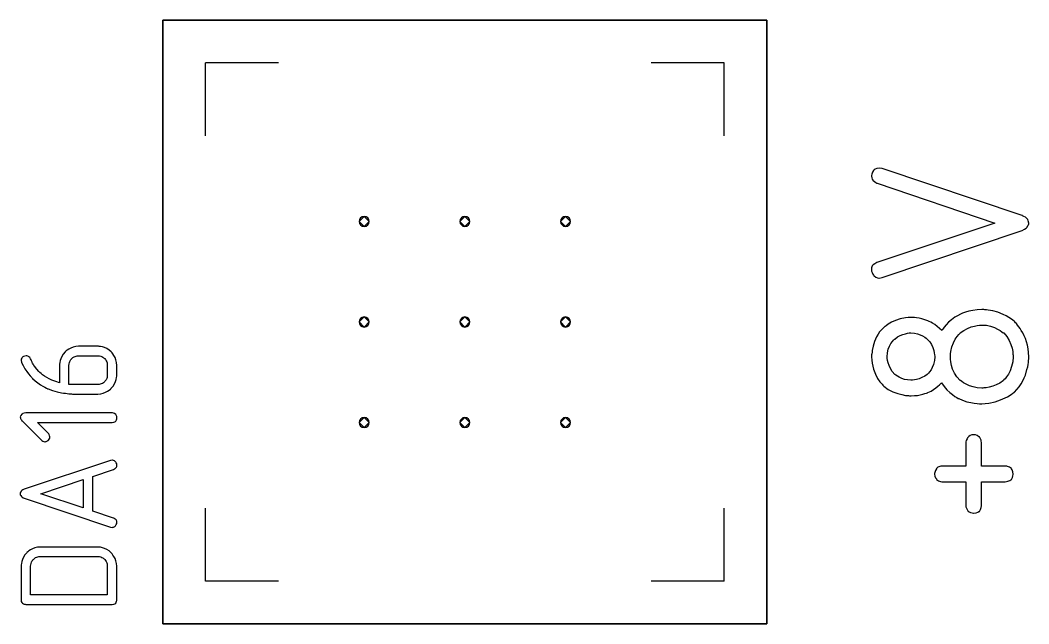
# Model space of a CAD drawing. Header units: inches. Extents: x 0 to 594, y -420 to 0.
# Drawn here: x 258.35 to 268.36, y -85.34 to -79.34 of the extents above; entities that cross this region are included whole.
import ezdxf

# ---------------------------------------------------------------- set-up
doc = ezdxf.new("R2010")
doc.units = ezdxf.units.IN
doc.header["$MEASUREMENT"] = 0

msp = doc.modelspace()

# ---------------------------------------------------------------- linework, layer by layer
at = {"color": 7, "true_color": 0xffffff}
for p, q in [((265.762, -79.34), (259.762, -79.34)), ((259.762, -79.34), (265.762, -79.34)), ((259.762, -85.34), (259.762, -79.34)), ((259.762, -79.34), (259.762, -85.34)), ((265.762, -85.34), (265.762, -79.34)), ((265.762, -79.34), (265.762, -85.34)), ((265.762, -85.34), (259.762, -85.34)), ((259.762, -85.34), (265.762, -85.34))]:
    msp.add_line(p, q, dxfattribs=at)
at = {"color": 18, "true_color": 0x000000}
for p, q in [((265.762, -79.34), (259.762, -79.34)), ((259.762, -79.34), (265.762, -79.34)), ((259.762, -85.34), (259.762, -79.34)), ((259.762, -79.34), (259.762, -85.34)), ((265.762, -85.34), (265.762, -79.34)), ((265.762, -79.34), (265.762, -85.34)), ((260.187, -80.49), (260.187, -79.765)), ((260.912, -79.765), (260.187, -79.765)), ((265.337, -79.765), (264.612, -79.765)), ((265.337, -80.49), (265.337, -79.765)), ((266.821, -80.834), (266.81, -80.852)), ((266.826, -80.829), (266.821, -80.834)), ((266.838, -80.822), (266.826, -80.829)), ((266.854, -80.815), (266.838, -80.822)), ((266.877, -80.811), (266.854, -80.815)), ((266.905, -80.815), (266.877, -80.811)), ((268.295, -81.283), (266.905, -80.815)), ((266.803, -80.871), (266.801, -80.885)), ((266.801, -80.885), (266.801, -80.889)), ((266.801, -80.885), (266.801, -80.885)), ((266.801, -80.889), (266.803, -80.906)), ((266.81, -80.852), (266.803, -80.871)), ((266.803, -80.906), (266.807, -80.92)), ((266.807, -80.92), (266.814, -80.929)), ((266.814, -80.929), (266.817, -80.933)), ((266.817, -80.933), (266.831, -80.945)), ((266.831, -80.945), (266.842, -80.954)), ((266.842, -80.954), (266.851, -80.959)), ((266.851, -80.959), (266.856, -80.961)), ((266.856, -80.961), (268.025, -81.357)), ((261.762, -81.29), (261.712, -81.34)), ((261.812, -81.34), (261.762, -81.29)), ((262.762, -81.29), (262.712, -81.34)), ((262.812, -81.34), (262.762, -81.29)), ((263.762, -81.29), (263.712, -81.34)), ((263.812, -81.34), (263.762, -81.29)), ((268.298, -81.283), (268.295, -81.283)), ((268.3, -81.285), (268.298, -81.283)), ((268.312, -81.29), (268.3, -81.285)), ((268.328, -81.299), (268.312, -81.29)), ((268.344, -81.311), (268.328, -81.299)), ((268.346, -81.313), (268.344, -81.311)), ((268.351, -81.322), (268.346, -81.313)), ((268.355, -81.336), (268.351, -81.322)), ((268.362, -81.357), (268.355, -81.336)), ((261.712, -81.34), (261.762, -81.39)), ((261.762, -81.39), (261.812, -81.34)), ((262.712, -81.34), (262.762, -81.39)), ((262.762, -81.39), (262.812, -81.34)), ((263.712, -81.34), (263.762, -81.39)), ((263.762, -81.39), (263.812, -81.34)), ((268.025, -81.357), (266.854, -81.75)), ((266.905, -81.898), (268.295, -81.431)), ((268.295, -81.431), (268.318, -81.419)), ((268.318, -81.419), (268.335, -81.408)), ((268.335, -81.408), (268.346, -81.396)), ((268.346, -81.396), (268.353, -81.382)), ((268.353, -81.382), (268.358, -81.373)), ((268.358, -81.373), (268.362, -81.364)), ((268.362, -81.364), (268.362, -81.357)), ((266.807, -81.783), (266.801, -81.803)), ((266.801, -81.803), (266.801, -81.836)), ((266.801, -81.836), (266.805, -81.847)), ((266.81, -81.78), (266.807, -81.783)), ((266.817, -81.773), (266.81, -81.78)), ((266.833, -81.762), (266.817, -81.773)), ((266.854, -81.75), (266.833, -81.762)), ((266.805, -81.847), (266.812, -81.864)), ((266.812, -81.864), (266.821, -81.875)), ((266.821, -81.875), (266.824, -81.88)), ((266.824, -81.88), (266.826, -81.88)), ((266.826, -81.88), (266.844, -81.894)), ((266.844, -81.894), (266.861, -81.901)), ((266.861, -81.901), (266.872, -81.903)), ((266.872, -81.903), (266.875, -81.903)), ((266.875, -81.903), (266.877, -81.903)), ((266.877, -81.903), (266.905, -81.898)), ((267.768, -82.234), (267.735, -82.243)), ((267.807, -82.225), (267.768, -82.234)), ((267.849, -82.218), (267.807, -82.225)), ((267.895, -82.215), (267.849, -82.218)), ((267.897, -82.215), (267.895, -82.215)), ((267.904, -82.215), (267.897, -82.215)), ((267.914, -82.215), (267.904, -82.215)), ((267.925, -82.218), (267.914, -82.215)), ((267.941, -82.22), (267.925, -82.218)), ((267.96, -82.222), (267.941, -82.22)), ((268.004, -82.229), (267.96, -82.222)), ((268.055, -82.243), (268.004, -82.229)), ((261.762, -82.29), (261.712, -82.34)), ((261.812, -82.34), (261.762, -82.29)), ((262.762, -82.29), (262.712, -82.34)), ((262.812, -82.34), (262.762, -82.29)), ((263.762, -82.29), (263.712, -82.34)), ((263.812, -82.34), (263.762, -82.29)), ((267.039, -82.326), (267, -82.343)), ((267.085, -82.31), (267.039, -82.326)), ((267.136, -82.299), (267.085, -82.31)), ((267.164, -82.294), (267.136, -82.299)), ((267.194, -82.294), (267.164, -82.294)), ((267.199, -82.294), (267.194, -82.294)), ((267.208, -82.294), (267.199, -82.294)), ((267.226, -82.296), (267.208, -82.294)), ((267.247, -82.299), (267.226, -82.296)), ((267.273, -82.303), (267.247, -82.299)), ((267.3, -82.308), (267.273, -82.303)), ((267.33, -82.317), (267.3, -82.308)), ((267.36, -82.329), (267.33, -82.317)), ((267.365, -82.331), (267.36, -82.329)), ((267.374, -82.336), (267.365, -82.331)), ((267.388, -82.343), (267.374, -82.336)), ((267.594, -82.317), (267.564, -82.343)), ((267.627, -82.292), (267.594, -82.317)), ((267.666, -82.271), (267.627, -82.292)), ((267.671, -82.269), (267.666, -82.271)), ((267.684, -82.262), (267.671, -82.269)), ((267.705, -82.252), (267.684, -82.262)), ((267.735, -82.243), (267.705, -82.252)), ((268.108, -82.264), (268.055, -82.243)), ((268.136, -82.278), (268.108, -82.264)), ((268.163, -82.294), (268.136, -82.278)), ((268.191, -82.313), (268.163, -82.294)), ((268.217, -82.333), (268.191, -82.313)), ((268.219, -82.336), (268.217, -82.333)), ((268.224, -82.34), (268.219, -82.336)), ((261.712, -82.34), (261.762, -82.39)), ((261.762, -82.39), (261.812, -82.34)), ((262.712, -82.34), (262.762, -82.39)), ((262.762, -82.39), (262.812, -82.34)), ((263.712, -82.34), (263.762, -82.39)), ((263.762, -82.39), (263.812, -82.34)), ((266.881, -82.437), (266.865, -82.461)), ((266.902, -82.414), (266.881, -82.437)), ((266.923, -82.394), (266.902, -82.414)), ((266.925, -82.391), (266.923, -82.394)), ((266.928, -82.389), (266.925, -82.391)), ((266.935, -82.384), (266.928, -82.389)), ((266.944, -82.377), (266.935, -82.384)), ((266.967, -82.361), (266.944, -82.377)), ((267, -82.343), (266.967, -82.361)), ((267.407, -82.352), (267.388, -82.343)), ((267.43, -82.366), (267.407, -82.352)), ((267.453, -82.384), (267.43, -82.366)), ((267.476, -82.403), (267.453, -82.384)), ((267.497, -82.426), (267.476, -82.403)), ((267.499, -82.421), (267.497, -82.424)), ((267.497, -82.424), (267.497, -82.426)), ((267.509, -82.41), (267.499, -82.421)), ((267.522, -82.391), (267.509, -82.41)), ((267.541, -82.368), (267.522, -82.391)), ((267.564, -82.343), (267.541, -82.368)), ((267.682, -82.449), (267.717, -82.424)), ((267.717, -82.424), (267.754, -82.403)), ((267.754, -82.403), (267.789, -82.389)), ((267.789, -82.389), (267.823, -82.38)), ((267.823, -82.38), (267.851, -82.375)), ((267.851, -82.375), (267.874, -82.37)), ((267.874, -82.37), (267.883, -82.37)), ((267.883, -82.37), (267.89, -82.37)), ((267.89, -82.37), (267.893, -82.37)), ((267.893, -82.37), (267.895, -82.37)), ((267.895, -82.37), (267.941, -82.373)), ((267.941, -82.373), (267.983, -82.382)), ((267.983, -82.382), (268.02, -82.396)), ((268.02, -82.396), (268.052, -82.41)), ((268.052, -82.41), (268.078, -82.424)), ((268.078, -82.424), (268.096, -82.437)), ((268.096, -82.437), (268.108, -82.447)), ((268.231, -82.347), (268.224, -82.34)), ((268.24, -82.356), (268.231, -82.347)), ((268.251, -82.37), (268.24, -82.356)), ((268.263, -82.387), (268.251, -82.37)), ((268.277, -82.405), (268.263, -82.387)), ((268.288, -82.426), (268.277, -82.405)), ((268.302, -82.449), (268.288, -82.426)), ((266.831, -82.535), (266.817, -82.581)), ((266.851, -82.486), (266.831, -82.535)), ((266.865, -82.461), (266.851, -82.486)), ((266.993, -82.555), (267.009, -82.535)), ((267.009, -82.535), (267.02, -82.521)), ((267.02, -82.521), (267.03, -82.512)), ((267.03, -82.512), (267.032, -82.509)), ((267.032, -82.509), (267.057, -82.488)), ((267.057, -82.488), (267.085, -82.474)), ((267.085, -82.474), (267.111, -82.463)), ((267.111, -82.463), (267.136, -82.456)), ((267.136, -82.456), (267.159, -82.451)), ((267.159, -82.451), (267.175, -82.449)), ((267.175, -82.449), (267.187, -82.449)), ((267.187, -82.449), (267.192, -82.449)), ((267.192, -82.449), (267.226, -82.451)), ((267.226, -82.451), (267.256, -82.458)), ((267.256, -82.458), (267.284, -82.468)), ((267.284, -82.468), (267.307, -82.479)), ((267.307, -82.479), (267.328, -82.491)), ((267.328, -82.491), (267.342, -82.5)), ((267.342, -82.5), (267.351, -82.507)), ((267.351, -82.507), (267.354, -82.509)), ((267.354, -82.509), (267.379, -82.537)), ((267.379, -82.537), (267.395, -82.565)), ((267.615, -82.546), (267.631, -82.512)), ((267.631, -82.512), (267.65, -82.484)), ((267.65, -82.484), (267.666, -82.465)), ((267.666, -82.465), (267.677, -82.454)), ((267.677, -82.454), (267.68, -82.449)), ((267.68, -82.449), (267.682, -82.449)), ((268.108, -82.447), (268.113, -82.449)), ((268.113, -82.449), (268.145, -82.484)), ((268.145, -82.484), (268.168, -82.523)), ((268.168, -82.523), (268.184, -82.562)), ((268.316, -82.477), (268.302, -82.449)), ((268.328, -82.505), (268.316, -82.477)), ((268.339, -82.537), (268.328, -82.505)), ((268.349, -82.569), (268.339, -82.537)), ((258.792, -82.637), (258.774, -82.659)), ((258.795, -82.634), (258.792, -82.637)), ((258.802, -82.628), (258.795, -82.634)), ((258.813, -82.619), (258.802, -82.628)), ((258.829, -82.609), (258.813, -82.619)), ((258.849, -82.599), (258.829, -82.609)), ((258.871, -82.589), (258.849, -82.599)), ((258.898, -82.583), (258.871, -82.589)), ((258.926, -82.58), (258.898, -82.583)), ((259.117, -82.58), (258.926, -82.58)), ((259.118, -82.58), (259.117, -82.58)), ((259.119, -82.58), (259.118, -82.58)), ((259.124, -82.58), (259.119, -82.58)), ((259.129, -82.582), (259.124, -82.58)), ((259.143, -82.583), (259.129, -82.582)), ((259.162, -82.588), (259.143, -82.583)), ((259.183, -82.595), (259.162, -82.588)), ((259.205, -82.604), (259.183, -82.595)), ((259.228, -82.619), (259.205, -82.604)), ((259.25, -82.637), (259.228, -82.619)), ((259.253, -82.64), (259.25, -82.637)), ((259.259, -82.647), (259.253, -82.64)), ((266.805, -82.639), (266.803, -82.655)), ((266.807, -82.623), (266.805, -82.639)), ((266.817, -82.581), (266.807, -82.623)), ((266.958, -82.646), (266.967, -82.609)), ((266.967, -82.609), (266.979, -82.579)), ((266.979, -82.579), (266.993, -82.555)), ((267.395, -82.565), (267.409, -82.595)), ((267.409, -82.595), (267.418, -82.623)), ((267.418, -82.623), (267.423, -82.648)), ((267.583, -82.657), (267.587, -82.632)), ((267.587, -82.632), (267.599, -82.586)), ((267.587, -82.632), (267.587, -82.632)), ((267.599, -82.586), (267.615, -82.546)), ((268.184, -82.562), (268.196, -82.599)), ((268.196, -82.599), (268.203, -82.634)), ((268.203, -82.634), (268.205, -82.66)), ((268.355, -82.606), (268.349, -82.569)), ((268.36, -82.643), (268.355, -82.606)), ((258.355, -82.71), (258.354, -82.719)), ((258.354, -82.719), (258.354, -82.721)), ((258.354, -82.719), (258.354, -82.719)), ((258.354, -82.721), (258.36, -82.741)), ((258.361, -82.699), (258.355, -82.71)), ((258.364, -82.693), (258.361, -82.699)), ((258.369, -82.688), (258.364, -82.693)), ((258.372, -82.686), (258.369, -82.688)), ((258.379, -82.682), (258.372, -82.686)), ((258.391, -82.678), (258.379, -82.682)), ((258.405, -82.676), (258.391, -82.678)), ((258.406, -82.676), (258.405, -82.676)), ((258.412, -82.676), (258.406, -82.676)), ((258.42, -82.679), (258.412, -82.676)), ((258.427, -82.682), (258.42, -82.679)), ((258.429, -82.683), (258.427, -82.682)), ((258.433, -82.686), (258.429, -82.683)), ((258.44, -82.693), (258.433, -82.686)), ((258.447, -82.705), (258.44, -82.693)), ((258.447, -82.706), (258.447, -82.705)), ((258.448, -82.707), (258.447, -82.706)), ((258.453, -82.716), (258.448, -82.707)), ((258.458, -82.727), (258.453, -82.716)), ((258.464, -82.74), (258.458, -82.727)), ((258.465, -82.743), (258.464, -82.74)), ((258.743, -82.724), (258.739, -82.743)), ((258.75, -82.705), (258.743, -82.724)), ((258.76, -82.682), (258.75, -82.705)), ((258.774, -82.659), (258.76, -82.682)), ((258.835, -82.743), (258.839, -82.731)), ((258.839, -82.731), (258.844, -82.721)), ((258.844, -82.721), (258.85, -82.714)), ((258.85, -82.714), (258.854, -82.707)), ((258.854, -82.707), (258.857, -82.705)), ((258.857, -82.705), (258.859, -82.703)), ((258.859, -82.703), (258.87, -82.693)), ((258.87, -82.693), (258.881, -82.686)), ((258.881, -82.686), (258.892, -82.682)), ((258.892, -82.682), (258.902, -82.678)), ((258.902, -82.678), (258.912, -82.676)), ((258.912, -82.676), (258.919, -82.675)), ((258.919, -82.675), (258.925, -82.675)), ((258.925, -82.675), (258.926, -82.675)), ((258.926, -82.675), (259.117, -82.675)), ((259.117, -82.675), (259.132, -82.676)), ((259.132, -82.676), (259.145, -82.679)), ((259.145, -82.679), (259.157, -82.683)), ((259.157, -82.683), (259.167, -82.689)), ((259.167, -82.689), (259.174, -82.695)), ((259.174, -82.695), (259.181, -82.699)), ((259.181, -82.699), (259.184, -82.702)), ((259.184, -82.702), (259.186, -82.703)), ((259.186, -82.703), (259.194, -82.714)), ((259.194, -82.714), (259.2, -82.726)), ((259.2, -82.726), (259.205, -82.737)), ((259.205, -82.737), (259.208, -82.747)), ((259.267, -82.658), (259.259, -82.647)), ((259.277, -82.674), (259.267, -82.658)), ((259.289, -82.693), (259.277, -82.674)), ((259.297, -82.716), (259.289, -82.693)), ((259.303, -82.743), (259.297, -82.716)), ((266.803, -82.655), (266.801, -82.667)), ((266.801, -82.667), (266.801, -82.685)), ((266.801, -82.667), (266.801, -82.667)), ((266.801, -82.685), (266.803, -82.72)), ((266.803, -82.72), (266.805, -82.75)), ((266.956, -82.685), (266.958, -82.646)), ((266.956, -82.701), (266.956, -82.685)), ((266.96, -82.722), (266.956, -82.701)), ((266.958, -82.646), (266.958, -82.646)), ((266.965, -82.745), (266.96, -82.722)), ((267.425, -82.724), (267.416, -82.761)), ((267.423, -82.648), (267.425, -82.667)), ((267.425, -82.667), (267.428, -82.68)), ((267.428, -82.685), (267.425, -82.724)), ((267.428, -82.68), (267.428, -82.685)), ((267.583, -82.699), (267.583, -82.657)), ((267.585, -82.711), (267.583, -82.699)), ((267.587, -82.736), (267.585, -82.711)), ((267.594, -82.771), (267.587, -82.736)), ((268.203, -82.736), (268.191, -82.782)), ((268.207, -82.685), (268.203, -82.736)), ((268.205, -82.66), (268.207, -82.671)), ((268.207, -82.671), (268.207, -82.685)), ((268.358, -82.741), (268.36, -82.722)), ((268.362, -82.685), (268.36, -82.643)), ((268.36, -82.722), (268.362, -82.706)), ((268.362, -82.706), (268.362, -82.685)), ((258.36, -82.741), (258.375, -82.774)), ((258.375, -82.774), (258.393, -82.805)), ((258.393, -82.805), (258.412, -82.831)), ((258.412, -82.831), (258.429, -82.854)), ((258.468, -82.75), (258.465, -82.743)), ((258.475, -82.76), (258.468, -82.75)), ((258.482, -82.772), (258.475, -82.76)), ((258.484, -82.774), (258.482, -82.772)), ((258.485, -82.778), (258.484, -82.774)), ((258.491, -82.783), (258.485, -82.778)), ((258.496, -82.791), (258.491, -82.783)), ((258.512, -82.81), (258.496, -82.791)), ((258.531, -82.831), (258.512, -82.81)), ((258.534, -82.834), (258.531, -82.831)), ((258.541, -82.841), (258.534, -82.834)), ((258.737, -82.758), (258.736, -82.764)), ((258.736, -82.764), (258.736, -82.943)), ((258.739, -82.743), (258.737, -82.758)), ((258.83, -82.771), (258.832, -82.757)), ((258.83, -82.96), (258.83, -82.771)), ((258.832, -82.757), (258.835, -82.743)), ((258.832, -82.757), (258.832, -82.757)), ((259.208, -82.747), (259.21, -82.757)), ((259.21, -82.757), (259.211, -82.764)), ((259.211, -82.764), (259.211, -82.867)), ((259.305, -82.771), (259.303, -82.743)), ((259.305, -82.874), (259.305, -82.771)), ((266.805, -82.75), (266.819, -82.81)), ((266.819, -82.81), (266.84, -82.859)), ((266.974, -82.773), (266.965, -82.745)), ((266.988, -82.803), (266.974, -82.773)), ((267.006, -82.833), (266.988, -82.803)), ((267.032, -82.861), (267.006, -82.833)), ((267.377, -82.835), (267.365, -82.849)), ((267.391, -82.815), (267.377, -82.835)), ((267.404, -82.792), (267.391, -82.815)), ((267.416, -82.761), (267.404, -82.792)), ((267.606, -82.808), (267.594, -82.771)), ((267.624, -82.847), (267.606, -82.808)), ((268.177, -82.824), (268.159, -82.859)), ((268.191, -82.782), (268.177, -82.824)), ((268.328, -82.868), (268.344, -82.812)), ((268.344, -82.812), (268.351, -82.785)), ((268.351, -82.785), (268.355, -82.761)), ((268.355, -82.761), (268.358, -82.741)), ((258.429, -82.854), (258.444, -82.874)), ((258.444, -82.874), (258.457, -82.888)), ((258.457, -82.888), (258.461, -82.893)), ((258.461, -82.893), (258.465, -82.898)), ((258.465, -82.898), (258.467, -82.899)), ((258.467, -82.899), (258.468, -82.9)), ((258.468, -82.9), (258.495, -82.924)), ((258.495, -82.924), (258.522, -82.946)), ((258.553, -82.851), (258.541, -82.841)), ((258.568, -82.864), (258.553, -82.851)), ((258.588, -82.877), (258.568, -82.864)), ((258.609, -82.892), (258.588, -82.877)), ((258.633, -82.905), (258.609, -82.892)), ((258.66, -82.917), (258.633, -82.905)), ((258.698, -82.932), (258.66, -82.917)), ((258.736, -82.943), (258.698, -82.932)), ((259.184, -82.934), (259.173, -82.943)), ((259.186, -82.932), (259.184, -82.934)), ((259.191, -82.924), (259.186, -82.932)), ((259.198, -82.915), (259.191, -82.924)), ((259.205, -82.903), (259.198, -82.915)), ((259.207, -82.9), (259.205, -82.902)), ((259.205, -82.902), (259.205, -82.903)), ((259.208, -82.891), (259.207, -82.9)), ((259.21, -82.879), (259.208, -82.891)), ((259.211, -82.867), (259.21, -82.879)), ((259.283, -82.954), (259.291, -82.933)), ((259.291, -82.933), (259.298, -82.912)), ((259.298, -82.912), (259.303, -82.893)), ((259.303, -82.893), (259.304, -82.879)), ((259.304, -82.879), (259.305, -82.874)), ((266.84, -82.859), (266.861, -82.9)), ((266.861, -82.9), (266.884, -82.935)), ((266.884, -82.935), (266.895, -82.949)), ((267.034, -82.863), (267.032, -82.861)), ((267.043, -82.87), (267.034, -82.863)), ((267.057, -82.879), (267.043, -82.87)), ((267.076, -82.889), (267.057, -82.879)), ((267.101, -82.9), (267.076, -82.889)), ((267.127, -82.91), (267.101, -82.9)), ((267.159, -82.916), (267.127, -82.91)), ((267.192, -82.919), (267.159, -82.916)), ((267.196, -82.919), (267.192, -82.919)), ((267.208, -82.919), (267.196, -82.919)), ((267.226, -82.916), (267.208, -82.919)), ((267.247, -82.912), (267.226, -82.916)), ((267.275, -82.905), (267.247, -82.912)), ((267.3, -82.893), (267.275, -82.905)), ((267.328, -82.879), (267.3, -82.893)), ((267.354, -82.861), (267.328, -82.879)), ((267.356, -82.859), (267.354, -82.861)), ((267.365, -82.849), (267.356, -82.859)), ((267.647, -82.886), (267.624, -82.847)), ((267.68, -82.921), (267.647, -82.886)), ((267.684, -82.923), (267.68, -82.921)), ((267.696, -82.933), (267.684, -82.923)), ((267.715, -82.944), (267.696, -82.933)), ((268.11, -82.921), (268.075, -82.947)), ((268.115, -82.916), (268.11, -82.921)), ((268.126, -82.905), (268.115, -82.916)), ((268.14, -82.884), (268.126, -82.905)), ((268.159, -82.859), (268.14, -82.884)), ((268.286, -82.956), (268.302, -82.926)), ((268.302, -82.926), (268.316, -82.896)), ((268.316, -82.896), (268.328, -82.868)), ((258.522, -82.946), (258.547, -82.964)), ((258.547, -82.964), (258.571, -82.978)), ((258.571, -82.978), (258.591, -82.989)), ((258.591, -82.989), (258.608, -82.998)), ((258.608, -82.998), (258.613, -83.001)), ((258.613, -83.001), (258.617, -83.003)), ((258.617, -83.003), (258.62, -83.005)), ((258.62, -83.005), (258.622, -83.005)), ((258.622, -83.005), (258.667, -83.022)), ((258.667, -83.022), (258.713, -83.034)), ((258.713, -83.034), (258.756, -83.043)), ((258.878, -82.961), (258.83, -82.96)), ((259.117, -82.961), (258.878, -82.961)), ((259.118, -82.961), (259.117, -82.961)), ((259.124, -82.961), (259.118, -82.961)), ((259.131, -82.96), (259.124, -82.961)), ((259.139, -82.958), (259.131, -82.96)), ((259.15, -82.954), (259.139, -82.958)), ((259.162, -82.95), (259.15, -82.954)), ((259.173, -82.943), (259.162, -82.95)), ((259.17, -83.047), (259.194, -83.037)), ((259.194, -83.037), (259.212, -83.027)), ((259.212, -83.027), (259.229, -83.017)), ((259.229, -83.017), (259.241, -83.008)), ((259.241, -83.008), (259.248, -83.002)), ((259.248, -83.002), (259.25, -82.999)), ((259.25, -82.999), (259.269, -82.977)), ((259.269, -82.977), (259.283, -82.954)), ((266.895, -82.949), (266.905, -82.958)), ((266.905, -82.958), (266.912, -82.967)), ((266.912, -82.967), (266.919, -82.974)), ((266.919, -82.974), (266.921, -82.977)), ((266.921, -82.977), (266.923, -82.979)), ((266.923, -82.979), (266.967, -83.011)), ((266.967, -83.011), (267.013, -83.034)), ((267.013, -83.034), (267.06, -83.051)), ((267.36, -83.041), (267.391, -83.028)), ((267.391, -83.028), (267.416, -83.011)), ((267.416, -83.011), (267.439, -82.995)), ((267.439, -82.995), (267.458, -82.979)), ((267.458, -82.979), (267.474, -82.965)), ((267.474, -82.965), (267.485, -82.953)), ((267.485, -82.953), (267.492, -82.947)), ((267.492, -82.947), (267.495, -82.944)), ((267.495, -82.944), (267.52, -82.981)), ((267.52, -82.981), (267.548, -83.014)), ((267.548, -83.014), (267.578, -83.041)), ((267.74, -82.958), (267.715, -82.944)), ((267.772, -82.974), (267.74, -82.958)), ((267.809, -82.986), (267.772, -82.974)), ((267.849, -82.995), (267.809, -82.986)), ((267.895, -82.997), (267.849, -82.995)), ((267.897, -82.997), (267.895, -82.997)), ((267.9, -82.997), (267.897, -82.997)), ((267.907, -82.997), (267.9, -82.997)), ((267.916, -82.995), (267.907, -82.997)), ((267.939, -82.993), (267.916, -82.995)), ((267.969, -82.988), (267.939, -82.993)), ((268.004, -82.979), (267.969, -82.988)), ((268.038, -82.965), (268.004, -82.979)), ((268.075, -82.947), (268.038, -82.965)), ((268.212, -83.041), (268.217, -83.039)), ((268.217, -83.039), (268.219, -83.037)), ((268.219, -83.037), (268.244, -83.011)), ((268.244, -83.011), (268.265, -82.984)), ((268.265, -82.984), (268.286, -82.956)), ((258.756, -83.043), (258.777, -83.047)), ((258.777, -83.047), (258.795, -83.049)), ((258.795, -83.049), (258.813, -83.051)), ((258.813, -83.051), (258.829, -83.053)), ((258.829, -83.053), (258.843, -83.054)), ((258.843, -83.054), (258.856, -83.054)), ((258.856, -83.054), (258.866, -83.056)), ((258.866, -83.056), (258.873, -83.056)), ((258.873, -83.056), (258.877, -83.056)), ((258.877, -83.056), (258.878, -83.056)), ((258.878, -83.056), (259.117, -83.056)), ((259.117, -83.056), (259.145, -83.053)), ((259.145, -83.053), (259.17, -83.047)), ((267.06, -83.051), (267.101, -83.062)), ((267.101, -83.062), (267.138, -83.069)), ((267.138, -83.069), (267.155, -83.071)), ((267.155, -83.071), (267.168, -83.071)), ((267.168, -83.071), (267.178, -83.074)), ((267.178, -83.074), (267.187, -83.074)), ((267.187, -83.074), (267.192, -83.074)), ((267.192, -83.074), (267.194, -83.074)), ((267.194, -83.074), (267.226, -83.071)), ((267.226, -83.071), (267.256, -83.069)), ((267.256, -83.069), (267.284, -83.065)), ((267.284, -83.065), (267.31, -83.058)), ((267.31, -83.058), (267.33, -83.051)), ((267.33, -83.051), (267.347, -83.046)), ((267.347, -83.046), (267.356, -83.044)), ((267.356, -83.044), (267.36, -83.041)), ((267.578, -83.041), (267.603, -83.062)), ((267.603, -83.062), (267.629, -83.081)), ((267.629, -83.081), (267.647, -83.092)), ((267.647, -83.092), (267.661, -83.099)), ((267.661, -83.099), (267.664, -83.102)), ((267.664, -83.102), (267.666, -83.102)), ((267.666, -83.102), (267.705, -83.118)), ((267.705, -83.118), (267.747, -83.132)), ((267.747, -83.132), (267.786, -83.141)), ((267.786, -83.141), (267.821, -83.146)), ((267.964, -83.148), (268.027, -83.134)), ((268.027, -83.134), (268.082, -83.115)), ((268.082, -83.115), (268.129, -83.095)), ((268.129, -83.095), (268.15, -83.083)), ((268.15, -83.083), (268.168, -83.074)), ((268.168, -83.074), (268.182, -83.065)), ((268.182, -83.065), (268.196, -83.055)), ((268.196, -83.055), (268.205, -83.048)), ((268.205, -83.048), (268.212, -83.041)), ((267.821, -83.146), (267.851, -83.15)), ((267.851, -83.15), (267.874, -83.152)), ((267.874, -83.152), (267.883, -83.152)), ((267.883, -83.152), (267.89, -83.152)), ((267.89, -83.152), (267.893, -83.152)), ((267.893, -83.152), (267.895, -83.152)), ((267.895, -83.152), (267.93, -83.15)), ((267.93, -83.15), (267.964, -83.148)), ((258.348, -83.277), (258.347, -83.283)), ((258.347, -83.283), (258.347, -83.284)), ((258.347, -83.283), (258.347, -83.283)), ((258.347, -83.284), (258.348, -83.292)), ((258.352, -83.268), (258.348, -83.277)), ((258.348, -83.292), (258.35, -83.299)), ((258.35, -83.299), (258.351, -83.305)), ((258.351, -83.305), (258.352, -83.306)), ((258.361, -83.257), (258.352, -83.268)), ((258.352, -83.306), (258.357, -83.314)), ((258.357, -83.314), (258.362, -83.321)), ((258.364, -83.256), (258.361, -83.257)), ((258.362, -83.321), (258.367, -83.325)), ((258.372, -83.25), (258.364, -83.256)), ((258.367, -83.325), (258.368, -83.326)), ((258.368, -83.326), (258.56, -83.517)), ((258.385, -83.246), (258.372, -83.25)), ((258.402, -83.244), (258.385, -83.246)), ((259.259, -83.244), (258.402, -83.244)), ((258.626, -83.449), (258.516, -83.339)), ((258.516, -83.339), (259.259, -83.339)), ((259.26, -83.244), (259.259, -83.244)), ((259.259, -83.339), (259.274, -83.336)), ((259.263, -83.244), (259.26, -83.244)), ((259.272, -83.246), (259.263, -83.244)), ((259.283, -83.25), (259.272, -83.246)), ((259.274, -83.336), (259.286, -83.332)), ((259.294, -83.259), (259.283, -83.25)), ((259.286, -83.332), (259.291, -83.328)), ((259.291, -83.328), (259.294, -83.325)), ((259.296, -83.261), (259.294, -83.259)), ((259.294, -83.325), (259.301, -83.314)), ((259.3, -83.267), (259.296, -83.261)), ((259.304, -83.278), (259.3, -83.267)), ((259.301, -83.314), (259.304, -83.304)), ((259.305, -83.292), (259.304, -83.278)), ((259.304, -83.304), (259.305, -83.295)), ((259.305, -83.295), (259.305, -83.292)), ((261.762, -83.29), (261.712, -83.34)), ((261.712, -83.34), (261.762, -83.39)), ((261.812, -83.34), (261.762, -83.29)), ((261.762, -83.39), (261.812, -83.34)), ((262.762, -83.29), (262.712, -83.34)), ((262.712, -83.34), (262.762, -83.39)), ((262.812, -83.34), (262.762, -83.29)), ((262.762, -83.39), (262.812, -83.34)), ((263.762, -83.29), (263.712, -83.34)), ((263.712, -83.34), (263.762, -83.39)), ((263.812, -83.34), (263.762, -83.29)), ((263.762, -83.39), (263.812, -83.34)), ((258.56, -83.517), (258.571, -83.525)), ((258.571, -83.525), (258.582, -83.529)), ((258.582, -83.529), (258.589, -83.531)), ((258.589, -83.531), (258.591, -83.531)), ((258.591, -83.531), (258.592, -83.531)), ((258.592, -83.531), (258.599, -83.529)), ((258.599, -83.529), (258.605, -83.528)), ((258.605, -83.528), (258.616, -83.522)), ((258.616, -83.522), (258.623, -83.518)), ((258.623, -83.518), (258.625, -83.515)), ((258.625, -83.515), (258.626, -83.515)), ((258.629, -83.452), (258.626, -83.449)), ((258.626, -83.515), (258.634, -83.504)), ((258.633, -83.459), (258.629, -83.452)), ((258.637, -83.47), (258.633, -83.459)), ((258.634, -83.504), (258.639, -83.493)), ((258.64, -83.483), (258.637, -83.47)), ((258.639, -83.493), (258.64, -83.486)), ((258.64, -83.486), (258.64, -83.483)), ((267.74, -83.518), (267.738, -83.532)), ((267.738, -83.532), (267.738, -83.773)), ((267.749, -83.5), (267.74, -83.518)), ((267.754, -83.49), (267.749, -83.5)), ((267.763, -83.481), (267.754, -83.49)), ((267.768, -83.479), (267.763, -83.481)), ((267.779, -83.469), (267.768, -83.479)), ((267.796, -83.463), (267.779, -83.469)), ((267.816, -83.46), (267.796, -83.463)), ((267.821, -83.46), (267.816, -83.46)), ((267.833, -83.463), (267.821, -83.46)), ((267.849, -83.469), (267.833, -83.463)), ((267.867, -83.481), (267.849, -83.469)), ((267.872, -83.483), (267.867, -83.481)), ((267.879, -83.495), (267.872, -83.483)), ((267.888, -83.513), (267.879, -83.495)), ((267.89, -83.525), (267.888, -83.513)), ((267.893, -83.539), (267.89, -83.525)), ((267.893, -83.773), (267.893, -83.539)), ((259.243, -83.717), (258.386, -84.001)), ((259.26, -83.714), (259.243, -83.717)), ((259.262, -83.714), (259.26, -83.714)), ((259.263, -83.714), (259.262, -83.714)), ((259.272, -83.715), (259.263, -83.714)), ((259.281, -83.721), (259.272, -83.715)), ((259.287, -83.724), (259.281, -83.721)), ((259.293, -83.729), (259.287, -83.724)), ((259.294, -83.732), (259.293, -83.729)), ((259.298, -83.739), (259.294, -83.732)), ((259.304, -83.751), (259.298, -83.739)), ((259.067, -83.875), (259.273, -83.806)), ((259.273, -83.806), (259.281, -83.801)), ((259.281, -83.801), (259.287, -83.798)), ((259.287, -83.798), (259.293, -83.794)), ((259.293, -83.794), (259.296, -83.791)), ((259.296, -83.791), (259.3, -83.786)), ((259.3, -83.786), (259.301, -83.784)), ((259.301, -83.784), (259.304, -83.776)), ((259.305, -83.763), (259.304, -83.751)), ((259.304, -83.776), (259.305, -83.769)), ((259.305, -83.769), (259.305, -83.763)), ((267.428, -83.835), (267.425, -83.847)), ((267.435, -83.817), (267.428, -83.835)), ((267.446, -83.798), (267.435, -83.817)), ((267.448, -83.793), (267.446, -83.796)), ((267.446, -83.796), (267.446, -83.798)), ((267.46, -83.784), (267.448, -83.793)), ((267.478, -83.777), (267.46, -83.784)), ((267.49, -83.773), (267.478, -83.777)), ((267.504, -83.773), (267.49, -83.773)), ((267.738, -83.773), (267.504, -83.773)), ((268.129, -83.773), (267.893, -83.773)), ((268.131, -83.773), (268.129, -83.773)), ((268.136, -83.773), (268.131, -83.773)), ((268.143, -83.773), (268.136, -83.773)), ((268.152, -83.775), (268.143, -83.773)), ((268.17, -83.782), (268.152, -83.775)), ((268.189, -83.796), (268.17, -83.782)), ((268.191, -83.8), (268.189, -83.796)), ((268.198, -83.81), (268.191, -83.8)), ((268.205, -83.828), (268.198, -83.81)), ((268.207, -83.851), (268.205, -83.828)), ((258.551, -84.047), (258.97, -83.907)), ((258.97, -83.907), (258.97, -84.188)), ((258.97, -83.907), (258.97, -83.907)), ((259.067, -84.22), (259.067, -83.875)), ((267.425, -83.847), (267.425, -83.851)), ((267.425, -83.847), (267.425, -83.847)), ((267.425, -83.851), (267.428, -83.872)), ((267.428, -83.872), (267.435, -83.888)), ((267.435, -83.888), (267.444, -83.9)), ((267.444, -83.9), (267.446, -83.905)), ((267.446, -83.905), (267.467, -83.918)), ((267.467, -83.918), (267.485, -83.925)), ((267.485, -83.925), (267.499, -83.928)), ((267.499, -83.928), (267.502, -83.928)), ((267.502, -83.928), (267.504, -83.928)), ((267.504, -83.928), (267.738, -83.928)), ((267.738, -83.928), (267.738, -84.178)), ((267.893, -84.168), (267.893, -83.928)), ((267.893, -83.928), (268.129, -83.928)), ((268.129, -83.928), (268.154, -83.923)), ((268.154, -83.923), (268.173, -83.916)), ((268.173, -83.916), (268.184, -83.909)), ((268.184, -83.909), (268.189, -83.905)), ((268.189, -83.905), (268.2, -83.886)), ((268.2, -83.886), (268.205, -83.87)), ((268.205, -83.87), (268.207, -83.856)), ((268.207, -83.856), (268.207, -83.851)), ((258.347, -84.035), (258.345, -84.041)), ((258.345, -84.041), (258.345, -84.047)), ((258.345, -84.041), (258.345, -84.041)), ((258.351, -84.03), (258.347, -84.035)), ((258.355, -84.021), (258.351, -84.03)), ((258.362, -84.014), (258.355, -84.021)), ((258.372, -84.007), (258.362, -84.014)), ((258.386, -84.001), (258.372, -84.007)), ((258.345, -84.047), (258.347, -84.058)), ((258.347, -84.058), (258.351, -84.066)), ((258.351, -84.066), (258.358, -84.075)), ((258.358, -84.075), (258.365, -84.08)), ((258.365, -84.08), (258.374, -84.086)), ((258.374, -84.086), (258.379, -84.089)), ((258.379, -84.089), (258.385, -84.09)), ((258.385, -84.09), (258.386, -84.092)), ((258.386, -84.092), (259.243, -84.378)), ((258.97, -84.188), (258.551, -84.047)), ((259.273, -84.289), (259.067, -84.22)), ((260.187, -84.915), (260.187, -84.19)), ((265.337, -84.915), (265.337, -84.19)), ((267.738, -84.178), (267.742, -84.189)), ((267.742, -84.189), (267.749, -84.205)), ((267.749, -84.205), (267.758, -84.217)), ((267.758, -84.217), (267.761, -84.222)), ((267.761, -84.222), (267.763, -84.222)), ((267.763, -84.222), (267.782, -84.233)), ((267.782, -84.233), (267.8, -84.238)), ((267.8, -84.238), (267.812, -84.24)), ((267.812, -84.24), (267.814, -84.24)), ((267.814, -84.24), (267.816, -84.24)), ((267.816, -84.24), (267.839, -84.238)), ((267.839, -84.238), (267.856, -84.231)), ((267.856, -84.231), (267.867, -84.224)), ((267.867, -84.224), (267.872, -84.222)), ((267.872, -84.222), (267.883, -84.203)), ((267.883, -84.203), (267.89, -84.184)), ((267.89, -84.184), (267.893, -84.168)), ((259.276, -84.29), (259.273, -84.289)), ((259.281, -84.293), (259.276, -84.29)), ((259.29, -84.298), (259.281, -84.293)), ((259.298, -84.306), (259.29, -84.298)), ((259.3, -84.307), (259.298, -84.306)), ((259.301, -84.313), (259.3, -84.307)), ((259.3, -84.354), (259.304, -84.343)), ((259.304, -84.321), (259.301, -84.313)), ((259.305, -84.331), (259.304, -84.321)), ((259.304, -84.343), (259.305, -84.334)), ((259.305, -84.334), (259.305, -84.331)), ((259.243, -84.378), (259.26, -84.381)), ((259.26, -84.381), (259.267, -84.379)), ((259.267, -84.379), (259.273, -84.378)), ((259.273, -84.378), (259.284, -84.372)), ((259.284, -84.372), (259.29, -84.368)), ((259.29, -84.368), (259.293, -84.365)), ((259.293, -84.365), (259.3, -84.354)), ((258.41, -84.633), (258.392, -84.654)), ((258.413, -84.63), (258.41, -84.633)), ((258.42, -84.625), (258.413, -84.63)), ((258.433, -84.615), (258.42, -84.625)), ((258.448, -84.605), (258.433, -84.615)), ((258.468, -84.595), (258.448, -84.605)), ((258.491, -84.585), (258.468, -84.595)), ((258.516, -84.579), (258.491, -84.585)), ((258.544, -84.577), (258.516, -84.579)), ((259.115, -84.577), (258.544, -84.577)), ((259.117, -84.577), (259.115, -84.577)), ((259.118, -84.577), (259.117, -84.577)), ((259.122, -84.577), (259.118, -84.577)), ((259.128, -84.578), (259.122, -84.577)), ((259.143, -84.579), (259.128, -84.578)), ((259.162, -84.584), (259.143, -84.579)), ((259.183, -84.591), (259.162, -84.584)), ((259.205, -84.601), (259.183, -84.591)), ((259.228, -84.615), (259.205, -84.601)), ((259.25, -84.633), (259.228, -84.615)), ((259.253, -84.636), (259.25, -84.633)), ((259.259, -84.643), (259.253, -84.636)), ((259.267, -84.656), (259.259, -84.643)), ((258.357, -84.739), (258.355, -84.754)), ((258.361, -84.72), (258.357, -84.739)), ((258.368, -84.699), (258.361, -84.72)), ((258.378, -84.677), (258.368, -84.699)), ((258.392, -84.654), (258.378, -84.677)), ((258.45, -84.753), (258.453, -84.739)), ((258.453, -84.739), (258.457, -84.727)), ((258.457, -84.727), (258.462, -84.718)), ((258.462, -84.718), (258.468, -84.711)), ((258.468, -84.711), (258.472, -84.703)), ((258.472, -84.703), (258.475, -84.701)), ((258.475, -84.701), (258.477, -84.699)), ((258.477, -84.699), (258.488, -84.689)), ((258.488, -84.689), (258.499, -84.682)), ((258.499, -84.682), (258.51, -84.678)), ((258.51, -84.678), (258.52, -84.674)), ((258.52, -84.674), (258.53, -84.672)), ((258.53, -84.672), (258.537, -84.671)), ((258.537, -84.671), (258.543, -84.671)), ((258.543, -84.671), (258.544, -84.671)), ((258.544, -84.671), (259.117, -84.671)), ((259.117, -84.671), (259.132, -84.672)), ((259.132, -84.672), (259.145, -84.675)), ((259.145, -84.675), (259.157, -84.68)), ((259.157, -84.68), (259.167, -84.685)), ((259.167, -84.685), (259.174, -84.691)), ((259.174, -84.691), (259.181, -84.695)), ((259.181, -84.695), (259.184, -84.698)), ((259.184, -84.698), (259.186, -84.699)), ((259.186, -84.699), (259.194, -84.711)), ((259.194, -84.711), (259.2, -84.722)), ((259.2, -84.722), (259.205, -84.733)), ((259.205, -84.733), (259.208, -84.743)), ((259.208, -84.743), (259.21, -84.753)), ((259.277, -84.671), (259.267, -84.656)), ((259.289, -84.691), (259.277, -84.671)), ((259.297, -84.713), (259.289, -84.691)), ((259.303, -84.739), (259.297, -84.713)), ((259.305, -84.767), (259.303, -84.739)), ((258.355, -84.754), (258.354, -84.76)), ((258.354, -84.76), (258.354, -85.101)), ((258.354, -84.76), (258.354, -84.76)), ((258.448, -84.767), (258.45, -84.753)), ((258.448, -85.053), (258.448, -84.767)), ((258.45, -84.753), (258.45, -84.753)), ((259.21, -84.753), (259.211, -84.76)), ((259.211, -84.76), (259.211, -85.053)), ((259.305, -85.102), (259.305, -84.767)), ((260.912, -84.915), (260.187, -84.915)), ((265.337, -84.915), (264.612, -84.915)), ((258.354, -85.101), (258.355, -85.117)), ((258.355, -85.117), (258.361, -85.128)), ((258.361, -85.128), (258.369, -85.136)), ((258.369, -85.136), (258.378, -85.142)), ((258.378, -85.142), (258.386, -85.145)), ((259.211, -85.053), (258.448, -85.053)), ((259.274, -85.146), (259.286, -85.14)), ((259.286, -85.14), (259.294, -85.133)), ((259.294, -85.133), (259.3, -85.124)), ((259.3, -85.124), (259.303, -85.115)), ((259.303, -85.115), (259.304, -85.108)), ((259.304, -85.108), (259.305, -85.102)), ((258.386, -85.145), (258.395, -85.146)), ((258.395, -85.146), (258.4, -85.148)), ((258.4, -85.148), (258.402, -85.148)), ((258.402, -85.148), (259.259, -85.148)), ((259.259, -85.148), (259.274, -85.146)), ((265.762, -85.34), (259.762, -85.34)), ((259.762, -85.34), (265.762, -85.34))]:
    msp.add_line(p, q, dxfattribs=at)
for centre, start, end in [((261.762, -81.34), 90, 180), ((261.762, -81.34), 0, 90), ((262.762, -81.34), 90, 180), ((262.762, -81.34), 0, 90), ((263.762, -81.34), 90, 180), ((263.762, -81.34), 0, 90), ((261.762, -81.34), 180, 270), ((261.762, -81.34), 270, 0), ((262.762, -81.34), 180, 270), ((262.762, -81.34), 270, 0), ((263.762, -81.34), 180, 270), ((263.762, -81.34), 270, 0), ((261.762, -82.34), 90, 180), ((261.762, -82.34), 0, 90), ((262.762, -82.34), 90, 180), ((262.762, -82.34), 0, 90), ((263.762, -82.34), 90, 180), ((263.762, -82.34), 0, 90), ((261.762, -82.34), 180, 270), ((261.762, -82.34), 270, 0), ((262.762, -82.34), 180, 270), ((262.762, -82.34), 270, 0), ((263.762, -82.34), 180, 270), ((263.762, -82.34), 270, 0), ((261.762, -83.34), 90, 180), ((261.762, -83.34), 180, 270), ((261.762, -83.34), 0, 90), ((261.762, -83.34), 270, 0), ((262.762, -83.34), 90, 180), ((262.762, -83.34), 180, 270), ((262.762, -83.34), 0, 90), ((262.762, -83.34), 270, 0), ((263.762, -83.34), 90, 180), ((263.762, -83.34), 180, 270), ((263.762, -83.34), 0, 90), ((263.762, -83.34), 270, 0)]:
    msp.add_arc(centre, 0.05, start, end, dxfattribs=at)

doc.saveas('drawing.dxf')
